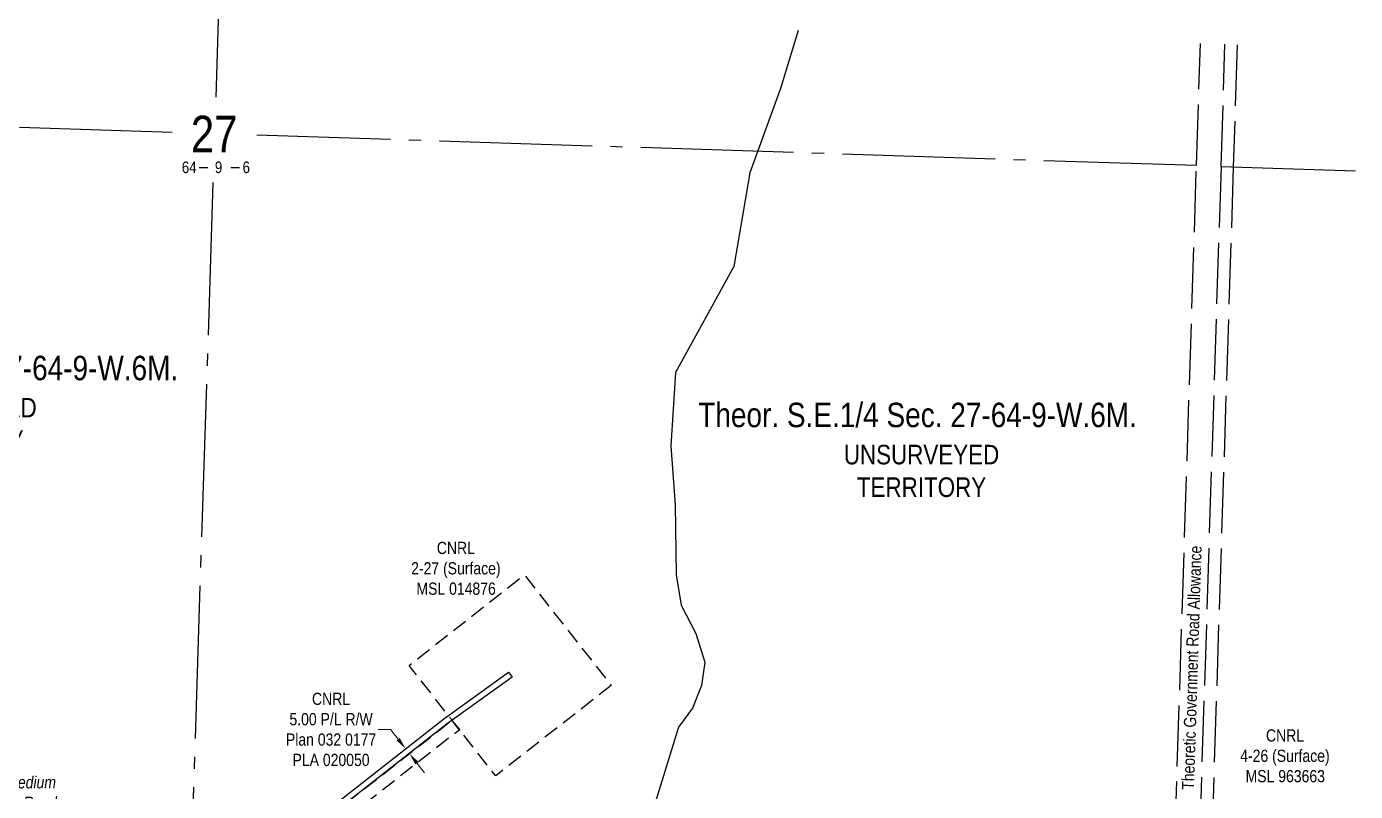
# Model space of a CAD drawing. Extents: x 350972 to 367082, y 6047220 to 6054831.
# Drawn here: x 352978 to 354066, y 6048463 to 6049089 of the extents above; entities that cross this region are included whole.
import ezdxf
from ezdxf.enums import TextEntityAlignment as Align

# ---------------------------------------------------------------- set-up
doc = ezdxf.new("R2010")
doc.units = 0
doc.header["$LTSCALE"] = 5
doc.header["$PDSIZE"] = 0.5
for name, pattern in [('foc-ACCESSROAD', [3.75, 2.5, -1.25]), ('foc-QUARTERLINE', [33, 25, -3, 2, -3]), ('foc-UNSURVEYED', [12.5, 10, -2.5])]:
    doc.linetypes.add(name, pattern=pattern)
doc.layers.get('Defpoints').update_dxf_attribs({"color": 9})
for name, color, linetype in [('10', 1, 'Continuous'), ('9', 3, 'Continuous'), ('C-AR', 13, 'foc-ACCESSROAD'), ('C-RW', 13, 'Continuous'), ('C-SYMBOL', 7, 'Continuous'), ('C-WS', 13, 'foc-ACCESSROAD'), ('L-QSEC', 8, 'foc-QUARTERLINE'), ('L-ROAD-T', 7, 'Continuous'), ('L-SECLBL', 7, 'Continuous'), ('L-UNS-T', 3, 'Continuous'), ('L-USEC', 7, 'foc-UNSURVEYED'), ('T-WATER', 160, 'Continuous')]:
    doc.layers.add(name, color=color, linetype=linetype)
for name, color, linetype, lineweight in [('C-RW-T', 13, 'Continuous', 9), ('C-WS-T', 13, 'Continuous', 9), ('T-TEXT', 48, 'Continuous', 18)]:
    doc.layers.add(name, color=color, linetype=linetype, lineweight=lineweight)
doc.styles.add('175L', font='ARIALN.TTF', dxfattribs={"height": 20})
doc.styles.add('80CG', font='ARIALN.TTF', dxfattribs={"height": 10})
doc.styles.add('80L', font='ARIALN.TTF', dxfattribs={"height": 10})
doc.styles.add('foc-LtypeFont', font='ARIALN.TTF', dxfattribs={"height": 7.35})
doc.styles.add('SIMPLEX', font='ARIALN.TTF')
doc.linetypes.add('foc-TOPO-flowdirection-NOLINE', pattern='A,0,[">",foc-LtypeFont,S=0.3,R=0,X=0,Y=-0.945],-20,[">",foc-LtypeFont,S=0.3,R=0,X=0,Y=-0.945],0', length=20)
doc.dimstyles.new('Compass 5 000', dxfattribs={"dimscale": 5, "dimtxt": 9, "dimasz": 2, "dimexe": 0.2, "dimexo": 0.0625, "dimgap": 0.5, "dimtad": 0, "dimtih": 1, "dimtoh": 1, "dimzin": 0, "dimdsep": 46, "dimtxsty": '80CG', "dimcen": 0.1, "dimse1": 1, "dimse2": 1, "dimclrd": 256, "dimclrt": 256, "dimaunit": 1, "dimadec": 4, "dimazin": 0, "dimtfac": 0.06, "dimtofl": 0, "dimtmove": 0, "dimatfit": 1, "dimfxl": 0.2, "dimtolj": 1, "dimtzin": 0, "dimlwd": -1, "dimarcsym": 0})

# ---------------------------------------------------------------- blocks, each defined once
blk = doc.blocks.new('*D504')
at = {"layer": 'C-RW-T', "transparency": 16777216}
for p, q in [((353276.2, 6048513.3), (353266.2, 6048513.3)), ((353282.4, 6048505.4), (353276.2, 6048513.3)), ((353297.8, 6048485.7), (353304, 6048477.8))]:
    blk.add_line(p, q, dxfattribs=at)
for points in [[(353283.7, 6048506.4), (353281.1, 6048504.4), (353288.5, 6048497.5)], [(353299.1, 6048486.7), (353296.5, 6048484.7), (353291.6, 6048493.6)]]:
    blk.add_solid(points, dxfattribs=at)
at = {"layer": 'Defpoints', "color": 0, "transparency": 16777216}
for p in [(353288.5, 6048497.5), (353289.6, 6048498.4), (353292.7, 6048494.4)]:
    blk.add_point(p, dxfattribs=at)
at = {"layer": 'C-RW-T', "transparency": 16777216, "insert": (353227.5, 6048513.3), "char_height": 10, "attachment_point": 5, "style": '80CG'}
blk.add_mtext('\\A1;CNRL\\P5.00 P/L R/W\\PPlan 032 0177\\PPLA 020050', dxfattribs=at)
blk = doc.blocks.new('L-SECLBL')
at = {"layer": '9', "color": 7}
for p, q in [((-5.1, -27.8), (-12.3, -27.8)), ((20.7, -27.8), (13.5, -27.8))]:
    blk.add_line(p, q, dxfattribs=at)
at = {"layer": '10', "color": 2, "style": 'SIMPLEX'}
blk.add_attdef('SEC', text='', height=30, dxfattribs=at).set_placement((0, 0), align=Align.MIDDLE)
at = {"layer": '10', "color": 5, "style": '80L'}
blk.add_attdef('TWP', text='', height=9.5, dxfattribs=at).set_placement((-14.4, -27.4), align=Align.MIDDLE_RIGHT)
blk.add_attdef('RGE', text='', height=9.5, dxfattribs=at).set_placement((3.6, -27.4), align=Align.MIDDLE_CENTER)
blk.add_attdef('MER', text='', height=9.5, dxfattribs=at).set_placement((23.2, -27.4), align=Align.MIDDLE_LEFT)

msp = doc.modelspace()

# ---------------------------------------------------------------- linework, layer by layer
at = {"layer": 'C-AR', "flags": 128}
msp.add_lwpolyline([(353110.78, 6048339.179), (353062.977, 6048301.718), (353062.115, 6048282.766), (353044.219, 6048299.719), (353040.542, 6048303.202), (353033.711, 6048309.672), (353047.926, 6048308.989), (353055.578, 6048308.62), (353111.2, 6048352.209), (353194.839, 6048417.753), (353322.903, 6048518.096), (353326.622, 6048520.772), (353328.378, 6048518.526), (353332.794, 6048512.897), (353328.909, 6048510.101), (353201.005, 6048409.884), (353110.78, 6048339.179)], close=True, dxfattribs=at)
at = {"layer": 'C-RW', "flags": 128}
msp.add_lwpolyline([(353191.755, 6048421.69), (353319.908, 6048522.096), (353323.539, 6048524.709), (353372.732, 6048560.116), (353375.648, 6048556.065), (353326.622, 6048520.772), (353322.903, 6048518.096), (353194.839, 6048417.753)], dxfattribs=at)
at = {"layer": 'C-WS', "flags": 128}
msp.add_lwpolyline([(353456.719, 6048549.325), (353362.315, 6048475.269), (353334.544, 6048510.668), (353332.794, 6048512.897), (353328.378, 6048518.526), (353326.622, 6048520.772), (353323.539, 6048524.709), (353291.344, 6048565.735), (353385.745, 6048639.792), (353456.719, 6048549.325)], close=True, dxfattribs=at)
at = {"layer": 'L-QSEC', "flags": 128}
for points in [[(353158.04, 6049804.784), (353133.081, 6049030.749)], [(353097.39, 6049001.903), (352328.322, 6049026.829)], [(353935.91, 6048974.726), (353166.632, 6048999.659)], [(353956.019, 6048974.075), (354066.006, 6048970.507)], [(353130.825, 6048960.786), (353106.189, 6048196.781)]]:
    msp.add_lwpolyline(points, dxfattribs=at)
at = {"layer": 'L-USEC', "flags": 128}
for points in [[(353935.91, 6048974.726), (353939.116, 6049074.677)], [(353956.019, 6048974.081), (353959.225, 6049074.025)], [(353969.265, 6049073.7), (353966.059, 6048973.749)], [(353910.124, 6048170.729), (353935.91, 6048974.726)], [(353956.019, 6048974.081), (353930.233, 6048170.076)], [(353966.059, 6048973.749), (353940.596, 6048179.792)]]:
    msp.add_lwpolyline(points, dxfattribs=at)
at = {"layer": 'T-WATER', "linetype": 'foc-TOPO-flowdirection-NOLINE', "flags": 128}
msp.add_lwpolyline([(353609.972, 6049085.345), (353595.418, 6049037.724), (353570.172, 6048968.752), (353557.076, 6048892.082), (353509.371, 6048805.45), (353505.514, 6048745.499), (353509.307, 6048697.189), (353510.03, 6048639.748), (353513.991, 6048615.107), (353526.082, 6048591.737), (353533.473, 6048568.357), (353530.794, 6048549.237), (353523.395, 6048530.819), (353511.936, 6048515.207), (353493.85, 6048456.865), (353481.071, 6048437.316), (353458.222, 6048421.734), (353443.443, 6048407.575), (353426.644, 6048382.773), (353407.158, 6048317.612), (353409.179, 6048298.482), (353404.48, 6048267.322), (353401.792, 6048234.031), (353389.025, 6048191.53), (353381.638, 6048134.149), (353382.98, 6048087.409), (353386.341, 6048068.989), (353377.616, 6047989.658), (353360.15, 6047920.237), (353363.511, 6047897.577), (353387.033, 6047843.036), (353386.444, 6047827.246), (353380.696, 6047795.766)], dxfattribs=at)
at = {"layer": 'T-WATER', "flags": 128}
msp.add_lwpolyline([(353609.972, 6049085.345), (353595.418, 6049037.724), (353570.172, 6048968.752), (353557.076, 6048892.082), (353509.371, 6048805.45), (353505.514, 6048745.499), (353509.307, 6048697.189), (353510.03, 6048639.748), (353513.991, 6048615.107), (353526.082, 6048591.737), (353533.473, 6048568.357), (353530.794, 6048549.237), (353523.395, 6048530.819), (353511.936, 6048515.207), (353493.85, 6048456.865)], dxfattribs=at)

# ---------------------------------------------------------------- block references
at = {"layer": 'L-SECLBL'}
msp.add_blockref('L-SECLBL', (353131.849, 6049000.771), dxfattribs=at).add_auto_attribs({'SEC': '27', 'TWP': '64', 'RGE': '9', 'MER': '6'})

# ---------------------------------------------------------------- texts
at = {"layer": 'C-SYMBOL', "color": 3, "style": '175L'}
for s, p in [('Theor. S.W.1/4 Sec. 27-64-9-W.6M.', (352919.716, 6048793.102)), ('Theor. S.E.1/4 Sec. 27-64-9-W.6M.', (353707.597, 6048754.692))]:
    msp.add_text(s, height=20, dxfattribs=at).set_placement(p, align=Align.BOTTOM_CENTER)
at = {"layer": 'C-WS-T', "char_height": 10, "attachment_point": 1, "style": '80L'}
for s, insert in [('\\pi24.39857;CNRL\\P\\pi3.39584;2-27 (Surface)\\P\\pi7.71371;MSL 014876', (353289.682, 6048666.872)), ('\\pi24.39857;CNRL\\P\\pi3.30034;4-26 (Surface)\\P\\pi7.71371;MSL 963663', (353968.392, 6048513.419))]:
    msp.add_mtext_dynamic_manual_height_columns(s, width=78.99495, gutter_width=50, heights=[0], dxfattribs=dict(at, insert=insert))
at = {"layer": 'L-ROAD-T', "style": '80L'}
msp.add_text('Theoretic Government Road Allowance', height=9.99677, rotation=88.197395, dxfattribs=at).set_placement((353932.029, 6048563.828), align=Align.MIDDLE_CENTER)
at = {"layer": 'L-UNS-T', "color": 3, "char_height": 15.99483, "attachment_point": 5, "style": '80L'}
for insert in [(352922.96, 6048763.199), (353710.841, 6048724.789)]:
    msp.add_mtext_dynamic_manual_height_columns('UNSURVEYED TERRITORY', width=126.37292, gutter_width=47.485, heights=[0], dxfattribs=dict(at, insert=insert))
at = {"layer": 'T-TEXT', "insert": (352933.078, 6048475.081), "char_height": 9.99863, "attachment_point": 1, "style": '80L', "bg_fill": 3, "box_fill_scale": 1.1, "bg_fill_color": 256, "bg_fill_transparency": 0}
msp.add_mtext_dynamic_manual_height_columns('\\pi9.43687;{\\fArial Narrow|b0|i1|c0|p34;7m Medium \\P\\pi7.6397;Grade Road\\P\\pi7.55786;(Overgrown)}', width=77.12631, gutter_width=50, heights=[0], dxfattribs=at)

# ---------------------------------------------------------------- dimensions: what is measured, and where the dimension line sits
at = {"layer": 'C-RW-T'}
dim = msp.add_aligned_dim(p1=(353292.724, 6048494.449), p2=(353289.642, 6048498.383), distance=1.401, text='CNRL\\P5.00 P/L R/W\\PPlan 032 0177\\PPLA 020050', dimstyle='Compass 5 000', dxfattribs=at)
dim.commit()
dim.dimension.update_dxf_attribs({"geometry": '*D504', "text_midpoint": (353227.47, 6048513.262)})

doc.saveas('drawing.dxf')
